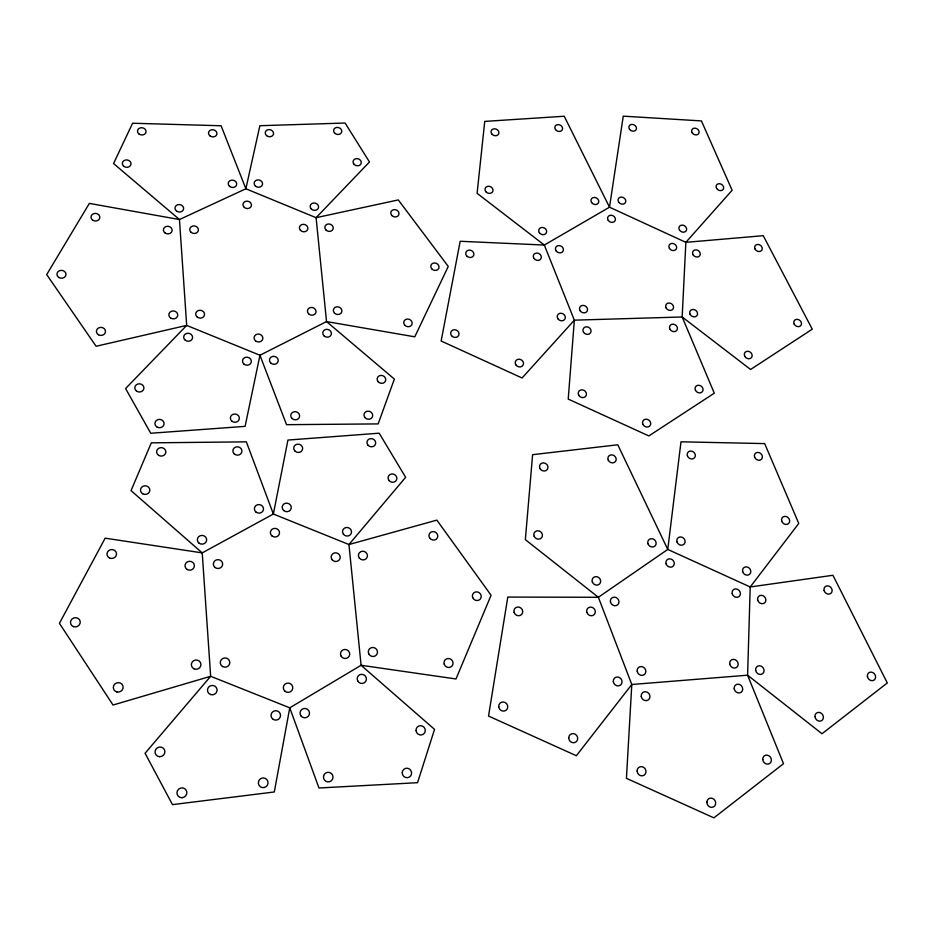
<?xml version="1.0" encoding="UTF-8"?>
<svg xmlns="http://www.w3.org/2000/svg" width="934" height="934" viewBox="0 0 934 934"><rect width="100%" height="100%" fill="white"/><g stroke="black" fill="none" stroke-linecap="round" stroke-linejoin="round"><path stroke-width="1.4" d="M750.212 586.972L747.597 675.2L783.498 763.697L713.891 817.845L626.434 778.337L631.793 684.494L598.367 597.281L525.352 539.654L532.613 454.683L617.783 444.782L667.763 549.426L750.212 586.972L832.918 575.286L887.3 682.952L822.002 733.739L747.597 675.2L631.793 684.494L576.36 755.723L488.54 716.051L507.792 597.071L598.367 597.281L667.763 549.426L680.991 441.805L764.677 443.603L798.768 523.437L750.212 586.972M685.86 242.338L682.17 316.976L714.288 393.191L648.85 435.933L568.222 399.087L574.352 320.164L544.324 245.047L477.099 193.315L484.746 121.397L564.229 116.248L609.505 207.196L685.86 242.338L763.241 235.695L812.276 329.188L750.586 369.479L682.17 316.976L574.352 320.164L522.071 377.99L441.14 341.003L460.182 241.276L544.324 245.047L609.505 207.196L623.258 116.155L701.434 120.918L732.128 190.267L685.86 242.338M289.762 707.82L274.304 791.974L172.475 804.629L145.074 753.271L210.652 676.286L202.223 552.893L131.04 490.619L151.296 442.844L246.343 441.852L273.37 514.027L348.954 544.534L436.855 520.121L491.086 595.262L455.99 678.971L361.096 665.277L289.762 707.82L210.652 676.286L113.037 705.03L59.426 623.328L105.168 538.171L202.223 552.893L273.37 514.027L287.929 440.066L379.169 433.189L405.636 477.309L348.954 544.534L361.096 665.277L434.532 729.372L417.556 782.692L318.973 787.992L289.762 707.82M259.944 355.259L245.105 426.359L150.736 433.259L125.588 388.544L186.683 325.394L179.456 219.537L113.563 163.555L132.581 123.241L221.101 125.763L245.864 188.773L316.089 217.692L398.281 199.923L448.262 266.423L414.778 336.824L326.538 321.576L259.944 355.259L186.683 325.394L96.109 346.269L46.7 274.584L89.36 203.402L179.456 219.537L245.864 188.773L259.874 125.716L345.09 123.031L369.479 161.979L316.089 217.692L326.538 321.576L394.37 379.076L378.142 423.908L286.551 424.678L259.944 355.259M591.642 202.585A4.04 3.409 27.5 0 0 598.402 202.935A4.04 3.409 27.5 0 0 594.538 197.436A4.04 3.409 27.5 0 0 591.642 202.585M539.362 232.718A4.098 3.514 26 0 0 546.262 233.045A4.098 3.514 26 0 0 542.385 227.441A4.098 3.514 26 0 0 539.362 232.718M485.902 191.739A4.098 3.479 23.2 0 0 492.755 191.505A4.098 3.479 23.2 0 0 488.4 186.251A4.098 3.479 23.2 0 0 485.902 191.739M491.914 134.099A4.028 3.374 22.7 0 0 498.651 133.924A4.028 3.374 22.7 0 0 494.355 128.787A4.028 3.374 22.7 0 0 491.914 134.099M555.496 129.546A3.993 3.316 25 0 0 562.198 129.943A3.993 3.316 25 0 0 558.415 124.596A3.993 3.316 25 0 0 555.496 129.546M533.968 258.414A4.133 3.561 26.3 0 0 540.926 258.73A4.133 3.561 26.3 0 0 537.027 253.056A4.133 3.561 26.3 0 0 533.968 258.414M557.913 318.786A4.18 3.654 28.7 0 0 564.93 319.043A4.18 3.654 28.7 0 0 560.96 313.24A4.18 3.654 28.7 0 0 557.913 318.786M515.907 364.902A4.25 3.771 28 0 0 523.087 365.124A4.25 3.771 28 0 0 519.082 359.193A4.25 3.771 28 0 0 515.907 364.902M451.566 335.703A4.261 3.783 23.8 0 0 458.746 335.306A4.261 3.783 23.8 0 0 454.228 329.725A4.261 3.783 23.8 0 0 451.566 335.703M466.615 255.811A4.168 3.619 23.2 0 0 473.62 255.507A4.168 3.619 23.2 0 0 469.195 250.102A4.168 3.619 23.2 0 0 466.615 255.811M669.398 248.316A4.051 3.421 31.2 0 0 676.146 249.226A4.051 3.421 31.2 0 0 672.737 243.435A4.051 3.421 31.2 0 0 669.398 248.316M666.187 308.115A4.121 3.526 32.7 0 0 673.04 308.991A4.121 3.526 32.7 0 0 669.585 303.048A4.121 3.526 32.7 0 0 666.187 308.115M580.014 310.555A4.168 3.619 29.5 0 0 587.007 311.431A4.168 3.619 29.5 0 0 583.598 305.418A4.168 3.619 29.5 0 0 580.014 310.555M556.127 250.907A4.11 3.526 27.1 0 0 563.039 251.211A4.11 3.526 27.1 0 0 559.127 245.584A4.11 3.526 27.1 0 0 556.127 250.907M608.291 220.436A4.051 3.421 28.5 0 0 615.062 220.763A4.051 3.421 28.5 0 0 611.163 215.24A4.051 3.421 28.5 0 0 608.291 220.436M583.47 332.049A4.18 3.654 30.2 0 0 590.498 332.913A4.18 3.654 30.2 0 0 587.077 326.842A4.18 3.654 30.2 0 0 583.47 332.049M670.028 329.34A4.145 3.561 33.5 0 0 676.916 330.204A4.145 3.561 33.5 0 0 673.437 324.203A4.145 3.561 33.5 0 0 670.028 329.34M695.445 390.225A4.203 3.631 36.4 0 0 702.368 391.685A4.203 3.631 36.4 0 0 699.414 385.333A4.203 3.631 36.4 0 0 695.445 390.225M642.907 424.305A4.261 3.748 35.8 0 0 649.971 425.764A4.261 3.748 35.8 0 0 647.029 419.273A4.261 3.748 35.8 0 0 642.907 424.305M578.741 395.234A4.261 3.771 32 0 0 585.887 396.074A4.261 3.771 32 0 0 582.407 389.84A4.261 3.771 32 0 0 578.741 395.234M679.45 229.962A4.028 3.374 31.1 0 0 686.14 230.873A4.028 3.374 31.1 0 0 682.754 225.129A4.028 3.374 31.1 0 0 679.45 229.962M618.728 202.223A4.028 3.386 28.5 0 0 625.441 202.573A4.028 3.386 28.5 0 0 621.554 197.097A4.028 3.386 28.5 0 0 618.728 202.223M629.563 129.301A3.946 3.246 27.5 0 0 636.124 129.698A3.946 3.246 27.5 0 0 632.318 124.397A3.946 3.246 27.5 0 0 629.563 129.301M692.141 132.733A3.911 3.199 29.5 0 0 698.644 133.679A3.911 3.199 29.5 0 0 695.34 128.191A3.911 3.199 29.5 0 0 692.141 132.733M716.623 188.435A3.97 3.269 31.3 0 0 723.196 189.357A3.97 3.269 31.3 0 0 719.81 183.741A3.97 3.269 31.3 0 0 716.623 188.435M755.022 248.981A4.016 3.339 33.8 0 0 761.619 250.452A4.016 3.339 33.8 0 0 758.723 244.533A4.016 3.339 33.8 0 0 755.022 248.981M794.18 324.051A4.086 3.421 37 0 0 800.858 325.511A4.086 3.421 37 0 0 797.87 319.416A4.086 3.421 37 0 0 794.18 324.051M744.69 356.123A4.145 3.526 36.7 0 0 751.485 357.582A4.145 3.526 36.7 0 0 748.519 351.359A4.145 3.526 36.7 0 0 744.69 356.123M690.074 314.244A4.121 3.514 33.7 0 0 696.869 315.715A4.121 3.514 33.7 0 0 693.974 309.563A4.121 3.514 33.7 0 0 690.074 314.244M693.086 254.772A4.051 3.409 32.1 0 0 699.799 255.659A4.051 3.409 32.1 0 0 696.379 249.88A4.051 3.409 32.1 0 0 693.086 254.772M586.879 612.435A4.507 4.145 44.1 0 0 594.234 614.572A4.507 4.145 44.1 0 0 591.887 607.275A4.507 4.145 44.1 0 0 586.879 612.435M613.334 681.668A4.6 4.226 50.5 0 0 620.339 685.194A4.6 4.226 50.5 0 0 619.347 677.489A4.6 4.226 50.5 0 0 613.334 681.668M568.736 737.988A4.693 4.378 55.1 0 0 575.554 742.238A4.693 4.378 55.1 0 0 575.367 734.287A4.693 4.378 55.1 0 0 568.736 737.988M498.744 706.781A4.658 4.425 50.2 0 0 505.901 710.365A4.658 4.425 50.2 0 0 505.072 702.473A4.658 4.425 50.2 0 0 498.744 706.781M514.109 612.4A4.53 4.238 40.7 0 0 521.557 614.549A4.53 4.238 40.7 0 0 519.292 607.193A4.53 4.238 40.7 0 0 514.109 612.4M641.261 696.425A4.612 4.215 52.1 0 0 648.278 699.94A4.612 4.215 52.1 0 0 647.239 692.211A4.612 4.215 52.1 0 0 641.261 696.425M734.229 688.802A4.577 4.086 52.5 0 0 741.152 692.269A4.577 4.086 52.5 0 0 739.973 684.657A4.577 4.086 52.5 0 0 734.229 688.802M762.763 759.459A4.682 4.156 56.9 0 0 769.488 763.638A4.682 4.156 56.9 0 0 768.962 755.793A4.682 4.156 56.9 0 0 762.763 759.459M706.875 802.131A4.763 4.296 60 0 0 713.331 807.034A4.763 4.296 60 0 0 713.658 799.049A4.763 4.296 60 0 0 706.875 802.131M637.116 771.052A4.728 4.343 58.2 0 0 643.935 775.313A4.728 4.343 58.2 0 0 643.631 767.316A4.728 4.343 58.2 0 0 637.116 771.052M824.115 590.557A4.413 3.818 48.1 0 0 830.991 593.277A4.413 3.818 48.1 0 0 829.042 586.143A4.413 3.818 48.1 0 0 824.115 590.557M867.429 676.601A4.53 3.899 52.6 0 0 874.212 680.01A4.53 3.899 52.6 0 0 872.846 672.562A4.53 3.899 52.6 0 0 867.429 676.601M814.985 716.576A4.6 4.028 54.5 0 0 821.605 720.686A4.6 4.028 54.5 0 0 820.998 713.039A4.6 4.028 54.5 0 0 814.985 716.576M755.664 670.332A4.542 4.028 51.6 0 0 762.529 673.776A4.542 4.028 51.6 0 0 761.327 666.246A4.542 4.028 51.6 0 0 755.664 670.332M757.707 600.095A4.448 3.923 47.6 0 0 764.677 602.85A4.448 3.923 47.6 0 0 762.798 595.612A4.448 3.923 47.6 0 0 757.707 600.095M647.974 543.775A4.401 3.958 41.8 0 0 655.131 545.888A4.401 3.958 41.8 0 0 652.749 538.86A4.401 3.958 41.8 0 0 647.974 543.775M592.296 581.859A4.472 4.086 42.1 0 0 599.581 583.983A4.472 4.086 42.1 0 0 597.246 576.803A4.472 4.086 42.1 0 0 592.296 581.859M534.166 536.291A4.436 4.075 36.3 0 0 541.58 537.75A4.436 4.075 36.3 0 0 538.661 530.839A4.436 4.075 36.3 0 0 534.166 536.291M540.015 468.576A4.355 3.946 33.1 0 0 547.347 469.393A4.355 3.946 33.1 0 0 543.845 462.925A4.355 3.946 33.1 0 0 540.015 468.576M608.232 460.1A4.32 3.853 36 0 0 615.401 461.571A4.32 3.853 36 0 0 612.471 454.94A4.32 3.853 36 0 0 608.232 460.1M742.658 571.573A4.413 3.888 45.8 0 0 749.593 574.317A4.413 3.888 45.8 0 0 747.76 567.172A4.413 3.888 45.8 0 0 742.658 571.573M677.01 542A4.39 3.923 42.6 0 0 684.12 544.113A4.39 3.923 42.6 0 0 681.715 537.12A4.39 3.923 42.6 0 0 677.01 542M687.412 455.85A4.285 3.759 38.8 0 0 694.371 457.94A4.285 3.759 38.8 0 0 692.001 451.215A4.285 3.759 38.8 0 0 687.412 455.85M754.614 457.17A4.261 3.689 40.7 0 0 761.49 459.248A4.261 3.689 40.7 0 0 759.05 452.581A4.261 3.689 40.7 0 0 754.614 457.17M781.688 520.927A4.331 3.759 44.2 0 0 788.506 523.635A4.331 3.759 44.2 0 0 786.638 516.677A4.331 3.759 44.2 0 0 781.688 520.927M732.209 593.685A4.448 3.934 46.8 0 0 739.203 596.441A4.448 3.934 46.8 0 0 737.37 589.214A4.448 3.934 46.8 0 0 732.209 593.685M729.734 663.934A4.542 4.051 50.9 0 0 736.622 667.39A4.542 4.051 50.9 0 0 735.455 659.848A4.542 4.051 50.9 0 0 729.734 663.934M637.198 671.196A4.577 4.18 50.1 0 0 644.18 674.698A4.577 4.18 50.1 0 0 643.152 667.051A4.577 4.18 50.1 0 0 637.198 671.196M610.474 602.045A4.495 4.098 44.2 0 0 617.607 604.847A4.495 4.098 44.2 0 0 615.926 597.48A4.495 4.098 44.2 0 0 610.474 602.045M666.117 563.938A4.425 3.97 43.5 0 0 673.286 566.051A4.425 3.97 43.5 0 0 670.869 558.987A4.425 3.97 43.5 0 0 666.117 563.938M98.455 334.746A4.553 4.028 2.7 0 0 105.507 331.687A4.553 4.028 2.7 0 0 98.922 327.776A4.553 4.028 2.7 0 0 98.455 334.746M58.947 277.538A4.542 3.946 2.3 0 0 65.999 274.596A4.542 3.946 2.3 0 0 59.472 270.732A4.542 3.946 2.3 0 0 58.947 277.538M92.618 220.097A4.436 3.818 5.1 0 0 99.798 217.914A4.436 3.818 5.1 0 0 93.844 213.594A4.436 3.818 5.1 0 0 92.618 220.097M165.049 232.975A4.378 3.794 8.1 0 0 172.09 230.78A4.378 3.794 8.1 0 0 166.147 226.483A4.378 3.794 8.1 0 0 165.049 232.975M170.548 317.945A4.46 3.958 7 0 0 177.717 315.587A4.46 3.958 7 0 0 171.646 311.174A4.46 3.958 7 0 0 170.548 317.945M197.413 317.233A4.436 3.934 8.5 0 0 204.511 314.886A4.436 3.934 8.5 0 0 198.463 310.497A4.436 3.934 8.5 0 0 197.413 317.233M191.085 232.321A4.355 3.783 9.4 0 0 198.3 230.756A4.355 3.783 9.4 0 0 192.859 226.005A4.355 3.783 9.4 0 0 191.085 232.321M244.311 207.418A4.285 3.701 12.1 0 0 251.374 205.9A4.285 3.701 12.1 0 0 245.981 201.23A4.285 3.701 12.1 0 0 244.311 207.418M300.503 230.371A4.261 3.701 14.8 0 0 307.66 229.46A4.261 3.701 14.8 0 0 302.756 224.358A4.261 3.701 14.8 0 0 300.503 230.371M308.559 313.754A4.343 3.853 15.2 0 0 315.844 312.727A4.343 3.853 15.2 0 0 310.835 307.473A4.343 3.853 15.2 0 0 308.559 313.754M255.496 340.805A4.413 3.946 11.8 0 0 262.758 339.077A4.413 3.946 11.8 0 0 257.189 334.174A4.413 3.946 11.8 0 0 255.496 340.805M270.872 363.151A4.413 3.981 12.6 0 0 278.134 361.376A4.413 3.981 12.6 0 0 272.541 356.461A4.413 3.981 12.6 0 0 270.872 363.151M323.9 335.715A4.343 3.888 16.1 0 0 331.196 334.652A4.343 3.888 16.1 0 0 326.164 329.363A4.343 3.888 16.1 0 0 323.9 335.715M378.036 381.597A4.355 3.934 20 0 0 385.427 381.142A4.355 3.934 20 0 0 380.885 375.398A4.355 3.934 20 0 0 378.036 381.597M364.879 417.486A4.401 4.016 19.6 0 0 372.374 416.984A4.401 4.016 19.6 0 0 367.786 411.158A4.401 4.016 19.6 0 0 364.879 417.486M291.922 418.362A4.46 4.075 13.9 0 0 299.429 417.171A4.46 4.075 13.9 0 0 294.292 411.707A4.46 4.075 13.9 0 0 291.922 418.362M311.279 208.936A4.238 3.654 15.3 0 0 318.377 208.06A4.238 3.654 15.3 0 0 313.485 203.005A4.238 3.654 15.3 0 0 311.279 208.936M255.484 186.1A4.25 3.654 12.8 0 0 262.477 184.628A4.25 3.654 12.8 0 0 257.107 179.993A4.25 3.654 12.8 0 0 255.484 186.1M266.575 135.617A4.191 3.549 13.5 0 0 273.464 134.227A4.191 3.549 13.5 0 0 268.163 129.674A4.191 3.549 13.5 0 0 266.575 135.617M334.676 133.107A4.145 3.502 16.4 0 0 341.587 132.324A4.145 3.502 16.4 0 0 336.8 127.421A4.145 3.502 16.4 0 0 334.676 133.107M354.173 164.396A4.156 3.538 17.3 0 0 361.108 163.567A4.156 3.538 17.3 0 0 356.274 158.628A4.156 3.538 17.3 0 0 354.173 164.396M334.465 313.077A4.32 3.841 16.7 0 0 341.704 312.049A4.32 3.841 16.7 0 0 336.684 306.819A4.32 3.841 16.7 0 0 334.465 313.077M325.943 229.986A4.238 3.689 16.1 0 0 333.041 229.075A4.238 3.689 16.1 0 0 328.138 223.997A4.238 3.689 16.1 0 0 325.943 229.986M391.883 215.544A4.18 3.608 19.2 0 0 398.841 214.668A4.18 3.608 19.2 0 0 393.95 209.648A4.18 3.608 19.2 0 0 391.883 215.544M431.66 268.735A4.203 3.678 21.7 0 0 438.747 268.408A4.203 3.678 21.7 0 0 434.322 262.956A4.203 3.678 21.7 0 0 431.66 268.735M404.632 324.997A4.285 3.806 21 0 0 411.871 324.612A4.285 3.806 21 0 0 407.387 319.019A4.285 3.806 21 0 0 404.632 324.997M229.554 186.345A4.273 3.666 11.6 0 0 236.606 184.862A4.273 3.666 11.6 0 0 231.235 180.215A4.273 3.666 11.6 0 0 229.554 186.345M176.631 211.142A4.355 3.748 8.9 0 0 183.601 208.994A4.355 3.748 8.9 0 0 177.693 204.733A4.355 3.748 8.9 0 0 176.631 211.142M123.953 166.415A4.355 3.701 7.3 0 0 130.97 164.337A4.355 3.701 7.3 0 0 125.109 160.111A4.355 3.701 7.3 0 0 123.953 166.415M139.096 134.076A4.308 3.631 8.3 0 0 146.019 132.068A4.308 3.631 8.3 0 0 140.217 127.888A4.308 3.631 8.3 0 0 139.096 134.076M209.823 135.757A4.25 3.584 11.1 0 0 216.828 134.368A4.25 3.584 11.1 0 0 211.516 129.779A4.25 3.584 11.1 0 0 209.823 135.757M185.387 340.326A4.472 3.993 7.4 0 0 192.556 337.933A4.472 3.993 7.4 0 0 186.473 333.496A4.472 3.993 7.4 0 0 185.387 340.326M243.902 364.026A4.436 4.005 10.8 0 0 251.234 362.252A4.436 4.005 10.8 0 0 245.619 357.313A4.436 4.005 10.8 0 0 243.902 364.026M231.784 421.071A4.507 4.121 9.2 0 0 239.244 419.191A4.507 4.121 9.2 0 0 233.558 414.147A4.507 4.121 9.2 0 0 231.784 421.071M156.655 426.791A4.588 4.18 3.5 0 0 164.034 424.211A4.588 4.18 3.5 0 0 157.811 419.646A4.588 4.18 3.5 0 0 156.655 426.791M136.516 391.089A4.577 4.121 3.3 0 0 143.883 388.567A4.577 4.121 3.3 0 0 137.707 384.049A4.577 4.121 3.3 0 0 136.516 391.089M301.25 716.238A4.74 4.682 16.3 0 0 309.271 714.592A4.74 4.682 16.3 0 0 303.772 708.532A4.74 4.682 16.3 0 0 301.25 716.238M357.64 680.828A4.67 4.553 31.5 0 0 365.649 681.54A4.67 4.553 31.5 0 0 362.1 674.336A4.67 4.553 31.5 0 0 357.64 680.828M416.039 730.598A4.717 4.577 50.4 0 0 423.312 734.241A4.717 4.577 50.4 0 0 422.612 726.185A4.717 4.577 50.4 0 0 416.039 730.598M402.239 772.792A4.787 4.658 60.6 0 0 409.22 777.158A4.787 4.658 60.6 0 0 409.337 768.939A4.787 4.658 60.6 0 0 402.239 772.792M323.573 775.979A4.81 4.775 70.6 0 0 329.62 781.7A4.81 4.775 70.6 0 0 331.488 773.597A4.81 4.775 70.6 0 0 323.573 775.979M210.617 694.534A4.822 4.682 -10.8 0 0 217.027 689.28A4.822 4.682 -10.8 0 0 209.204 686.548A4.822 4.682 -10.8 0 0 210.617 694.534M273.3 719.425A4.763 4.705 0.7 0 0 280.539 715.502A4.763 4.705 0.7 0 0 273.475 711.288A4.763 4.705 0.7 0 0 273.3 719.425M264.369 787.49A4.88 4.833 -44.3 0 0 266.692 779.388A4.88 4.833 -44.3 0 0 258.531 781.501A4.88 4.833 -44.3 0 0 264.369 787.49M182.06 797.694A5.009 4.868 -37.7 0 0 186.1 790.059A5.009 4.868 -37.7 0 0 177.53 790.596A5.009 4.868 -37.7 0 0 182.06 797.694M159.621 756.692A4.974 4.81 -28.3 0 0 164.396 749.593A4.974 4.81 -28.3 0 0 155.861 749.266A4.974 4.81 -28.3 0 0 159.621 756.692M332.06 559.676A4.565 4.331 18.8 0 0 339.859 559.011A4.565 4.331 18.8 0 0 335.131 552.835A4.565 4.331 18.8 0 0 332.06 559.676M341.167 656.263A4.658 4.518 24.8 0 0 349.176 656.228A4.658 4.518 24.8 0 0 344.985 649.434A4.658 4.518 24.8 0 0 341.167 656.263M284.858 691.113A4.728 4.635 9.4 0 0 292.669 688.743A4.728 4.635 9.4 0 0 286.633 683.268A4.728 4.635 9.4 0 0 284.858 691.113M222.537 666.502A4.775 4.623 -4.1 0 0 229.822 662.696A4.775 4.623 -4.1 0 0 222.806 658.493A4.775 4.623 -4.1 0 0 222.537 666.502M215.159 567.557A4.67 4.425 3.2 0 0 222.642 564.685A4.67 4.425 3.2 0 0 216.233 559.968A4.67 4.425 3.2 0 0 215.159 567.557M271.841 535.812A4.588 4.32 11.1 0 0 279.406 533.734A4.588 4.32 11.1 0 0 273.58 528.527A4.588 4.32 11.1 0 0 271.841 535.812M343.432 534.225A4.53 4.261 19.6 0 0 351.172 533.583A4.53 4.261 19.6 0 0 346.467 527.476A4.53 4.261 19.6 0 0 343.432 534.225M283.667 510.489A4.553 4.261 12.7 0 0 291.175 508.458A4.553 4.261 12.7 0 0 285.372 503.298A4.553 4.261 12.7 0 0 283.667 510.489M294.875 450.97A4.483 4.133 14.1 0 0 302.441 449.744A4.483 4.133 14.1 0 0 297.257 444.21A4.483 4.133 14.1 0 0 294.875 450.97M367.833 445.016A4.425 4.063 20.2 0 0 375.363 444.491A4.425 4.063 20.2 0 0 370.751 438.606A4.425 4.063 20.2 0 0 367.833 445.016M388.999 480.485A4.448 4.121 22.8 0 0 396.553 479.913A4.448 4.121 22.8 0 0 391.895 473.958A4.448 4.121 22.8 0 0 388.999 480.485M187.185 569.495A4.705 4.448 -0.1 0 0 194.4 565.911A4.705 4.448 -0.1 0 0 187.512 561.801A4.705 4.448 -0.1 0 0 187.185 569.495M194.027 668.814A4.81 4.635 -8.9 0 0 200.95 664.284A4.81 4.635 -8.9 0 0 193.501 660.793A4.81 4.635 -8.9 0 0 194.027 668.814M116.89 691.954A4.939 4.705 -19.1 0 0 122.984 686.046A4.939 4.705 -19.1 0 0 114.789 684.073A4.939 4.705 -19.1 0 0 116.89 691.954M73.541 626.632A4.915 4.6 -14.2 0 0 80.207 621.495A4.915 4.6 -14.2 0 0 72.35 618.752A4.915 4.6 -14.2 0 0 73.541 626.632M109.558 557.995A4.787 4.46 -6.3 0 0 116.528 553.722A4.787 4.46 -6.3 0 0 109.173 550.278A4.787 4.46 -6.3 0 0 109.558 557.995M444.175 664.074A4.623 4.413 41.2 0 0 451.811 666.246A4.623 4.413 41.2 0 0 449.593 658.668A4.623 4.413 41.2 0 0 444.175 664.074M368.778 653.882A4.635 4.483 30.1 0 0 376.729 654.594A4.635 4.483 30.1 0 0 373.191 647.484A4.635 4.483 30.1 0 0 368.778 653.882M359.345 558.065A4.542 4.296 22.2 0 0 367.097 557.4A4.542 4.296 22.2 0 0 362.357 551.258A4.542 4.296 22.2 0 0 359.345 558.065M429.64 537.914A4.483 4.191 28.8 0 0 437.287 537.996A4.483 4.191 28.8 0 0 433.154 531.563A4.483 4.191 28.8 0 0 429.64 537.914M472.697 597.608A4.53 4.261 36.6 0 0 480.298 599.068A4.53 4.261 36.6 0 0 477.402 591.923A4.53 4.261 36.6 0 0 472.697 597.608M255.834 511.937A4.577 4.285 9.7 0 0 263.4 509.894A4.577 4.285 9.7 0 0 257.597 504.722A4.577 4.285 9.7 0 0 255.834 511.937M199.129 543.226A4.67 4.39 2.6 0 0 206.612 540.412A4.67 4.39 2.6 0 0 200.238 535.707A4.67 4.39 2.6 0 0 199.129 543.226M142.622 493.736A4.67 4.32 -0.1 0 0 149.825 490.315A4.67 4.32 -0.1 0 0 143.019 486.264A4.67 4.32 -0.1 0 0 142.622 493.736M158.733 455.407A4.612 4.238 2.7 0 0 165.832 452.091A4.612 4.238 2.7 0 0 159.095 448.087A4.612 4.238 2.7 0 0 158.733 455.407M234.317 453.971A4.542 4.18 8.8 0 0 241.824 452.033A4.542 4.18 8.8 0 0 236.092 446.942A4.542 4.18 8.8 0 0 234.317 453.971"/></g></svg>
